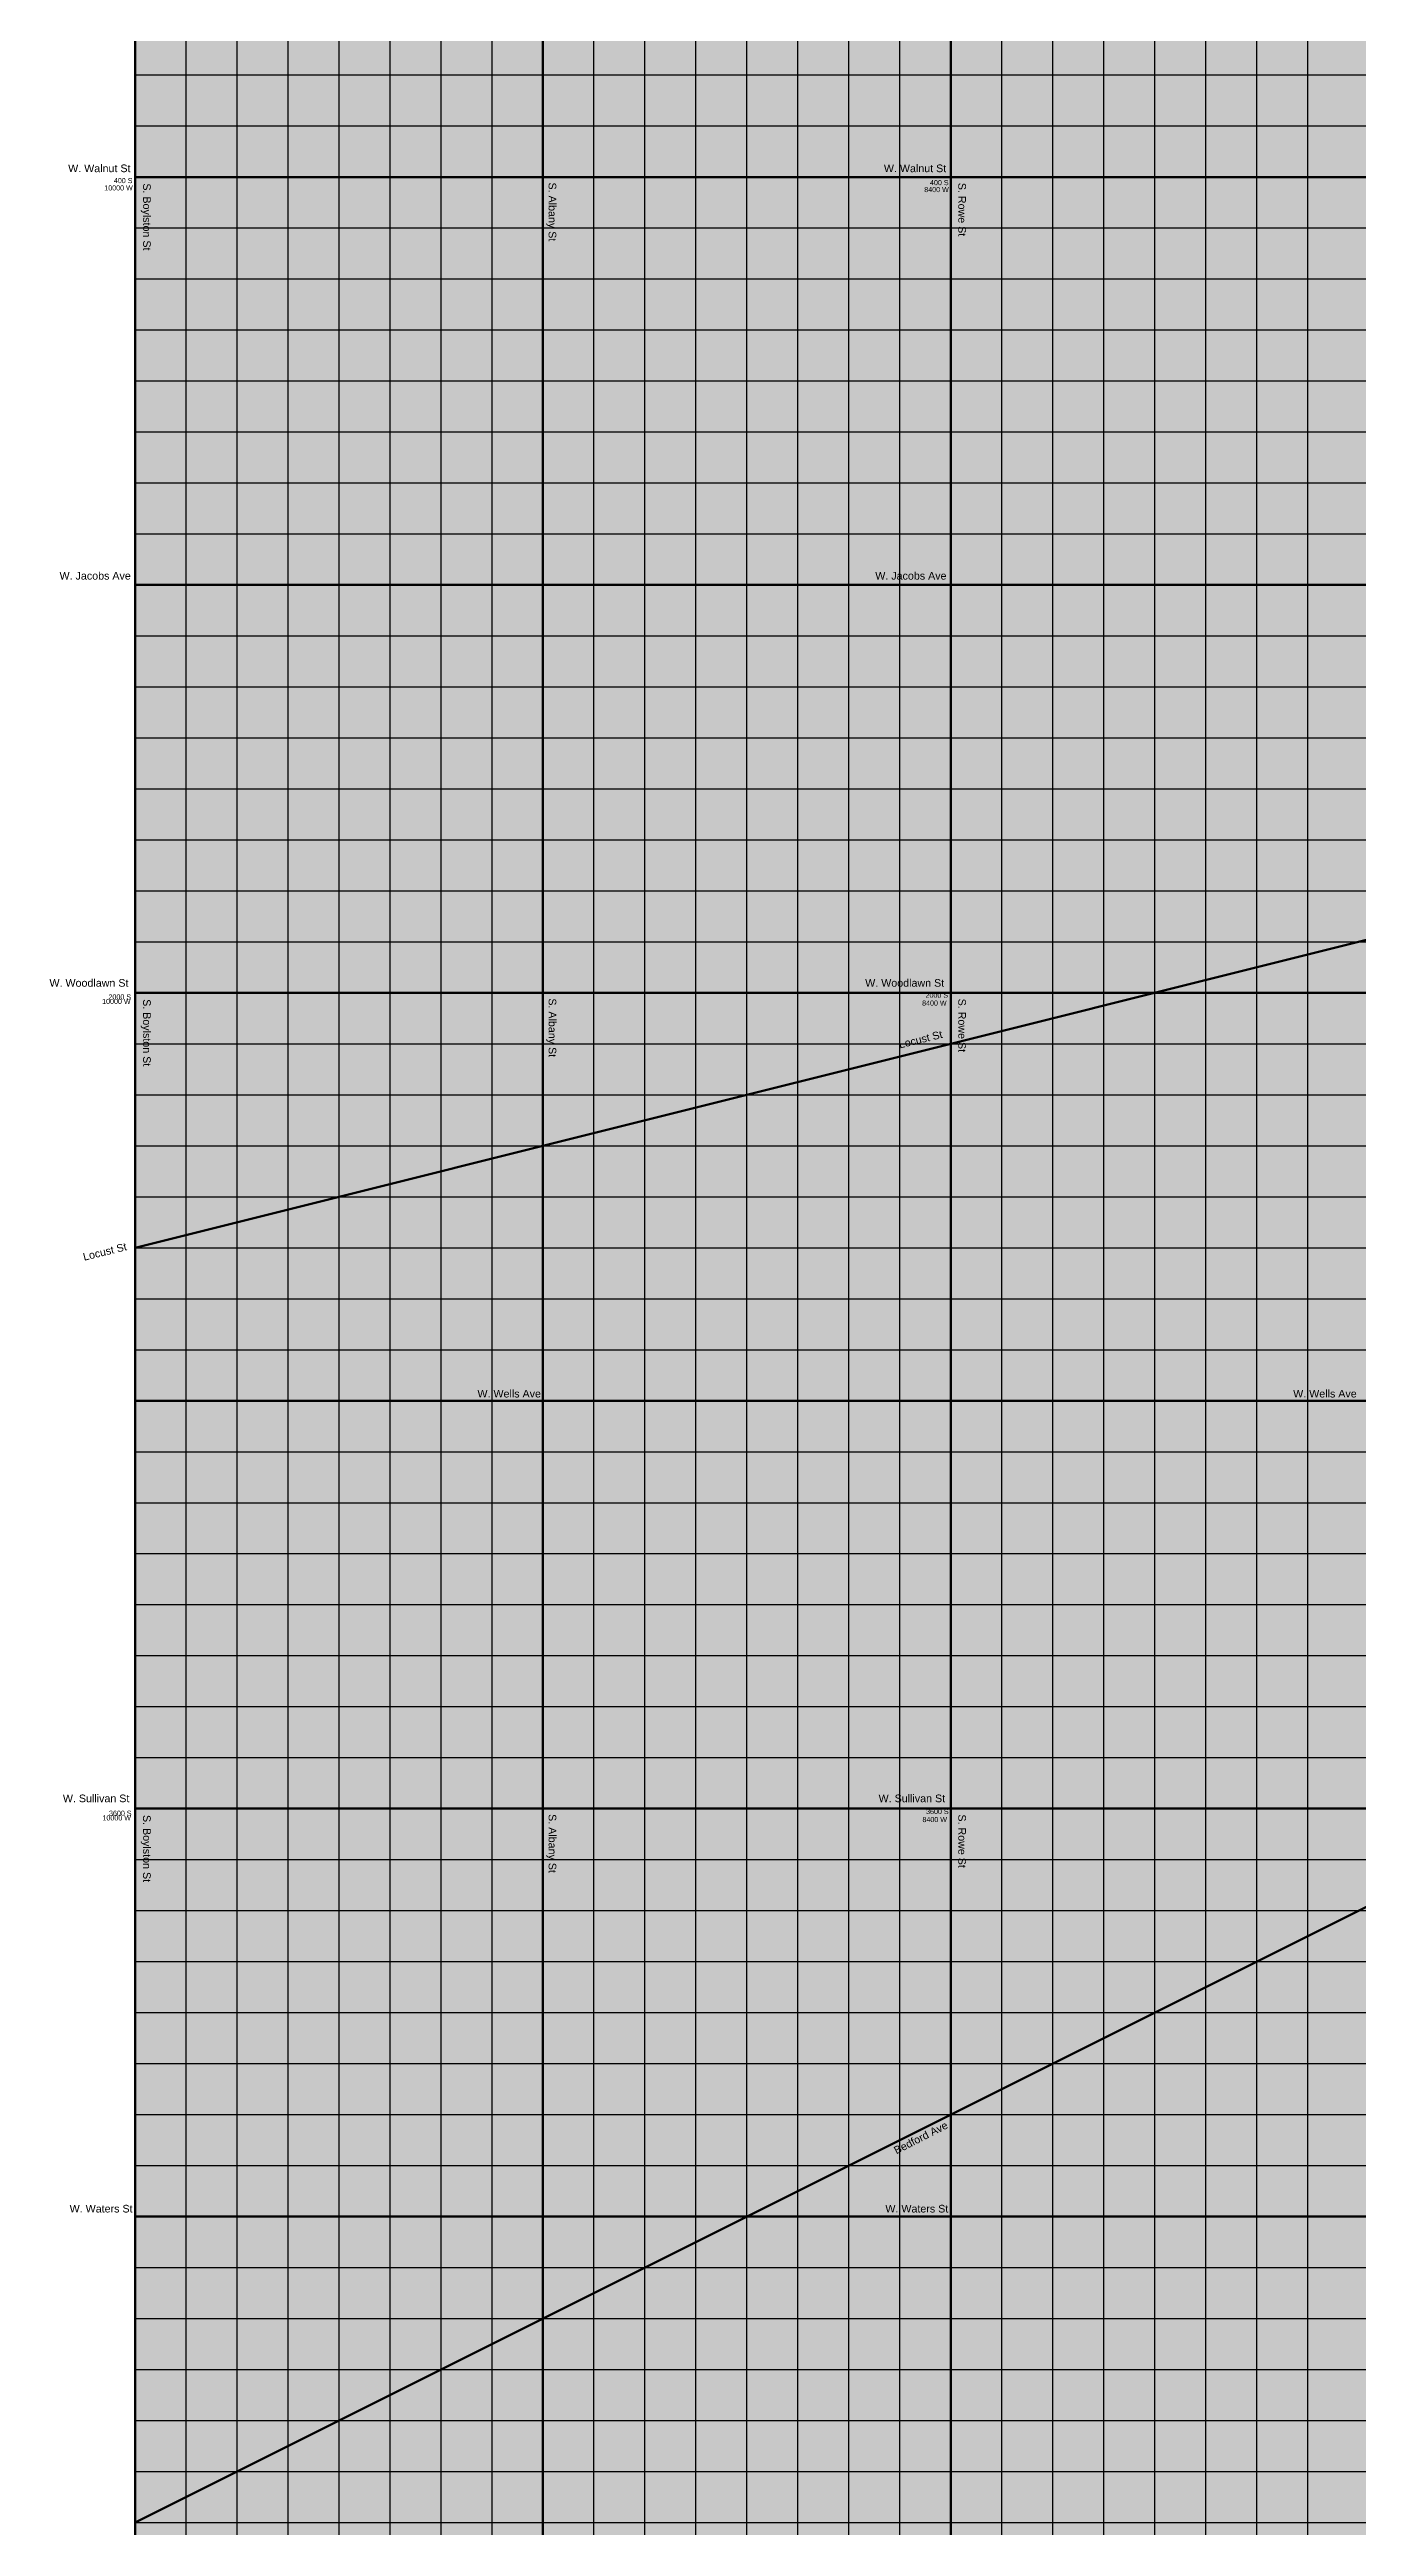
# Model space of a CAD drawing. Header units: inches. Extents: x -196 to 213, y -195 to 213.
# Drawn here: x -195.4 to -144, y -92.2 to 5 of the extents above; entities that cross this region are included whole.
import ezdxf

# ---------------------------------------------------------------- set-up
doc = ezdxf.new("R2010")
doc.units = ezdxf.units.IN
doc.header["$MEASUREMENT"] = 0
for name, color, linetype, lineweight in [('dia-major-st', 7, 'Continuous', 80), ('streets-major', 7, 'Continuous', 80), ('streets-minor', 7, 'Continuous', 30), ('text', 7, 'Continuous', 30), ('zone-mixed', 1, 'Continuous', 0)]:
    doc.layers.add(name, color=color, linetype=linetype, lineweight=lineweight)
doc.styles.get("Standard").update_dxf_attribs({"font": 'arial.ttf'})

msp = doc.modelspace()

# ---------------------------------------------------------------- hatches: boundary and pattern name
at = {"layer": 'zone-mixed', "true_color": 0xf99006, "transparency": 33554559}
h = msp.add_hatch(color=30, dxfattribs=at)
h.dxf.hatch_style = 1
h.paths.add_polyline_path([(112, 176), (48, 176), (48, 192), (32, 192), (32, 208), (-144, 208), (-144, 192), (-160, 192), (-160, 144), (-192, 144), (-192, 80), (-176, 80), (-176, 64), (-192, 64), (-192, -160), (-176, -160), (-176, -176), (-192, -176), (-192, -192), (160, -192), (160, -176), (176, -176), (176, -192), (208, -192), (208, 80), (192, 80), (192, 96), (208, 96), (208, 112), (144, 112), (144, -128), (-128, -128), (-128, 144), (112, 144)])

# ---------------------------------------------------------------- linework, layer by layer
at = {"layer": 'dia-major-st'}
for p, q in [((0, 4), (-192, -92)), ((-96, -18), (-192, -42))]:
    msp.add_line(p, q, dxfattribs=at)
at = {"layer": 'streets-major'}
for p, q in [((-160, -192), (-160, 208)), ((-176, -192), (-176, 144)), ((-192, -92), (-192, 8)), ((0, 0), (-192, 0)), ((-192, -16), (208, -16)), ((-192, -32), (208, -32)), ((-192, -48), (208, -48)), ((-192, -64), (208, -64)), ((-192, -80), (208, -80)), ((-192, -192), (-192, -92))]:
    msp.add_line(p, q, dxfattribs=at)
at = {"layer": 'streets-minor'}
for p, q in [((-158, -192), (-158, 192)), ((-156, -192), (-156, 192)), ((-154, -192), (-154, 192)), ((-152, -192), (-152, 192)), ((-150, -192), (-150, 192)), ((-148, -192), (-148, 192)), ((-146, -192), (-146, 192)), ((-174, -192), (-174, 144)), ((-172, -192), (-172, 144)), ((-170, -192), (-170, 144)), ((-168, -192), (-168, 144)), ((-166, -192), (-166, 144)), ((-164, -192), (-164, 144)), ((-162, -192), (-162, 144)), ((-190, -160), (-190, 64)), ((-188, -160), (-188, 64)), ((-186, -160), (-186, 64)), ((-184, -160), (-184, 64)), ((-182, -160), (-182, 64)), ((-180, -160), (-180, 64)), ((-178, -160), (-178, 64)), ((0, 4), (-192, 4)), ((0, 2), (-192, 2)), ((-192, -2), (208, -2)), ((-192, -4), (208, -4)), ((-192, -6), (208, -6)), ((-192, -8), (208, -8)), ((-192, -10), (208, -10)), ((-192, -12), (20, -12)), ((-192, -14), (208, -14)), ((-192, -18), (208, -18)), ((-192, -20), (208, -20)), ((-192, -22), (208, -22)), ((-192, -24), (208, -24)), ((-192, -26), (208, -26)), ((-192, -28), (208, -28)), ((-192, -30), (208, -30)), ((-192, -34), (208, -34)), ((-192, -36), (208, -36)), ((-192, -38), (208, -38)), ((-192, -40), (208, -40)), ((-192, -42), (208, -42)), ((-192, -44), (208, -44)), ((-192, -46), (208, -46)), ((-192, -50), (208, -50)), ((-192, -52), (208, -52)), ((-192, -54), (208, -54)), ((-192, -56), (208, -56)), ((-192, -58), (208, -58)), ((-192, -60), (208, -60)), ((-192, -62), (208, -62)), ((-192, -66), (208, -66)), ((-192, -68), (208, -68)), ((-192, -70), (208, -70)), ((-192, -72), (208, -72)), ((-192, -74), (208, -74)), ((-192, -76), (208, -76)), ((-192, -78), (208, -78)), ((-192, -82), (208, -82)), ((-192, -84), (208, -84)), ((-192, -86), (208, -86)), ((-192, -88), (208, -88)), ((-192, -90), (208, -90)), ((-192, -92), (208, -92))]:
    msp.add_line(p, q, dxfattribs=at)

# ---------------------------------------------------------------- texts
at = {"layer": 'text'}
for s, height, p in [('W. Walnut St', 0.3, (-194.627, 0.19)), ('W. Walnut St', 0.3, (-162.627, 0.19)), ('10000 W', 0.2, (-193.21, -0.528)), ('400 S', 0.2, (-192.833, -0.241)), ('8400 W', 0.2, (-161.043, -0.593)), ('400 S', 0.2, (-160.819, -0.32)), ('W. Jacobs Ave', 0.3, (-194.965, -15.792)), ('W. Jacobs Ave', 0.3, (-162.965, -15.792)), ('W. Woodlawn St', 0.3, (-195.36, -31.762)), ('2000 S', 0.2, (-193.045, -32.26)), ('W. Woodlawn St', 0.3, (-163.36, -31.762)), ('2000 S', 0.2, (-160.993, -32.194)), ('10000 W', 0.2, (-193.295, -32.438)), ('8400 W', 0.2, (-161.128, -32.503)), ('W. Wells Ave', 0.3, (-178.571, -47.874)), ('W. Wells Ave', 0.3, (-146.571, -47.874)), ('W. Sullivan St', 0.3, (-194.834, -63.749)), ('3600 S', 0.2, (-193.025, -64.281)), ('W. Sullivan St', 0.3, (-162.834, -63.749)), ('3600 S', 0.2, (-160.972, -64.215)), ('10000 W', 0.2, (-193.281, -64.465)), ('8400 W', 0.2, (-161.114, -64.53)), ('W. Waters St', 0.3, (-194.569, -79.843)), ('W. Waters St', 0.3, (-162.569, -79.843))]:
    msp.add_text(s, height=height, dxfattribs=at).set_placement(p)
for s, rotation, p in [('S. Boylston St', 270, (-191.687, -0.25)), ('S. Albany St', 270, (-175.78, -0.217)), ('S. Rowe St', 270, (-159.708, -0.229)), ('S. Boylston St', 270, (-191.687, -32.25)), ('S. Albany St', 270, (-175.78, -32.217)), ('S. Rowe St', 270, (-159.708, -32.229)), ('Locust St', 14, (-162.001, -34.184)), ('Locust St', 14, (-194.001, -42.512)), ('S. Boylston St', 270, (-191.687, -64.25)), ('S. Albany St', 270, (-175.78, -64.217)), ('S. Rowe St', 270, (-159.708, -64.229)), ('Bedford Ave', 27, (-162.138, -77.564))]:
    msp.add_text(s, height=0.3, rotation=rotation, dxfattribs=at).set_placement(p)

doc.saveas('drawing.dxf')
